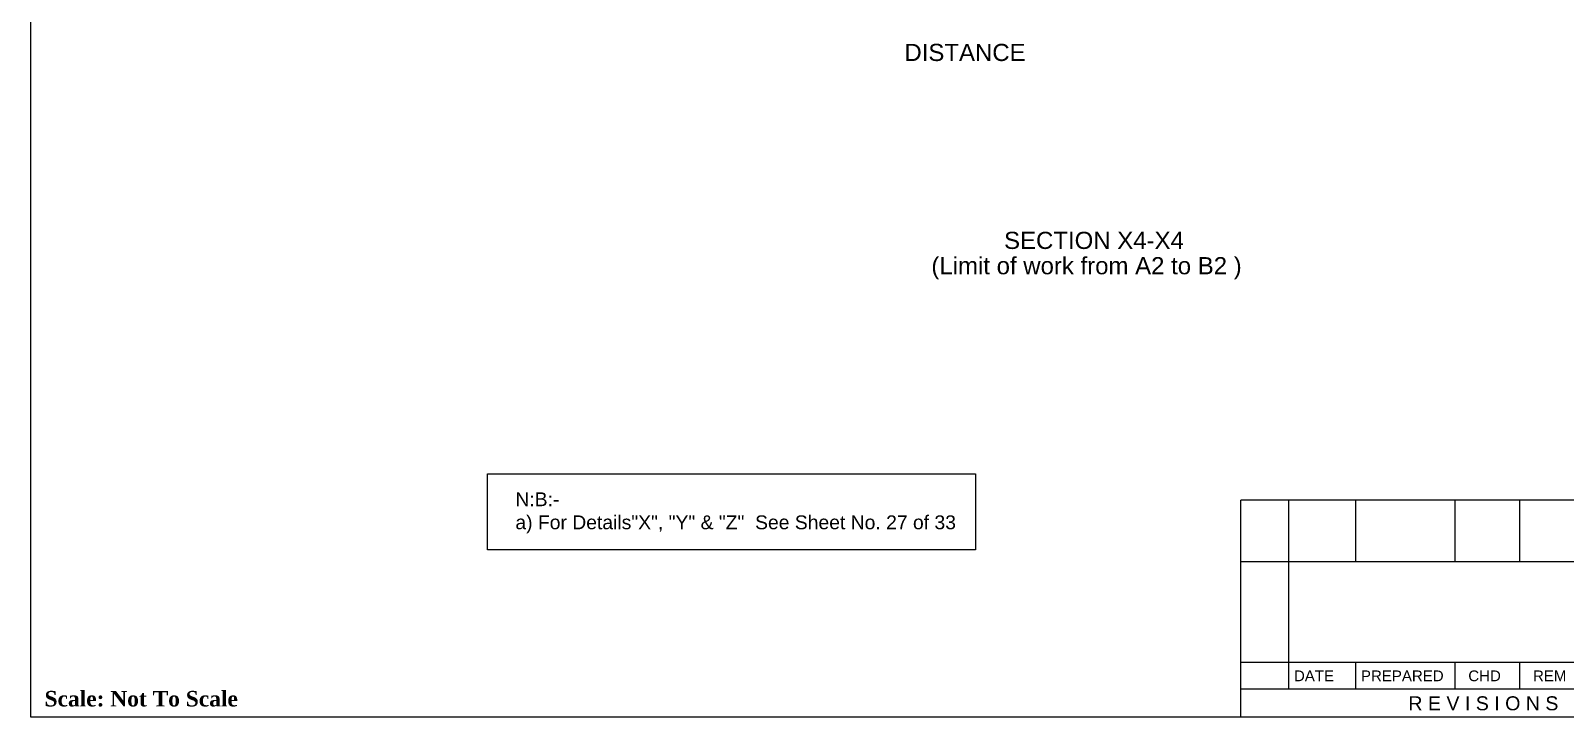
# Model space of a CAD drawing. Header units: inches. Extents: x -885 to 26362, y -28010 to 990.
# Drawn here: x 4168 to 4284.3, y -20489.7 to -20437.7 of the extents above; entities that cross this region are included whole.
import ezdxf
from ezdxf.enums import TextEntityAlignment as Align

# ---------------------------------------------------------------- set-up
doc = ezdxf.new("R2010")
doc.units = ezdxf.units.IN
doc.header["$MEASUREMENT"] = 0
doc.layers.add('LINE', color=7, linetype='Continuous')
doc.styles.get("Standard").update_dxf_attribs({"font": 'arial.ttf'})

msp = doc.modelspace()

# ---------------------------------------------------------------- linework, layer by layer
at = {"color": 0, "lineweight": 20}
msp.add_lwpolyline([(4232.217451, -20440.743412, 0, 0, 0), (4254.203849, -20440.743412, 0.785228, 0, 0), (4255.774306, -20440.743412, 0, 0, 0)], format="xyseb", dxfattribs=at)
at = {"color": 0, "linetype": 'Continuous', "lineweight": -3, "ltscale": 0.5}
msp.add_lwpolyline([(4202.597418, -20471.278195), (4239.567055, -20471.278195), (4239.567055, -20477.044229), (4202.597418, -20477.044229)], close=True, dxfattribs=at)
at = {"layer": 'LINE', "color": 0, "linetype": 'ByBlock', "lineweight": -3, "ltscale": 0.5}
for p, q in [((4296.432831, -20473.267597), (4259.690944, -20473.267597)), ((4259.690944, -20489.731499), (4259.690944, -20473.267597)), ((4263.298265, -20473.267597), (4263.298265, -20487.608898)), ((4268.37491, -20473.267597), (4268.37491, -20477.957114)), ((4275.897495, -20473.267597), (4275.897495, -20477.957114)), ((4280.798173, -20473.267597), (4280.798173, -20477.957114)), ((4296.432831, -20477.957114), (4259.690944, -20477.957114)), ((4296.432831, -20485.569882), (4259.690944, -20485.569882)), ((4268.37491, -20485.569882), (4268.37491, -20487.608898)), ((4275.897495, -20485.569882), (4275.897495, -20487.608898)), ((4280.798173, -20485.569882), (4280.798173, -20487.608898)), ((4296.432831, -20487.608898), (4259.690944, -20487.608898))]:
    msp.add_line(p, q, dxfattribs=at)
at = {"layer": 'LINE', "color": 7, "lineweight": -2, "ltscale": 0.5}
msp.add_lwpolyline([(4167.991614, -20489.731499), (4167.991614, -20366.385219), (4342.420696, -20366.385219), (4342.420696, -20489.731499), (4167.991614, -20489.731499)], close=True, dxfattribs=at)

# ---------------------------------------------------------------- texts
at = {"color": 0, "lineweight": 20}
msp.add_text('DISTANCE', height=1.3, dxfattribs=at).set_placement((4234.192493, -20440.003004))
at = {"color": 0, "lineweight": 20, "char_height": 1.3, "attachment_point": 1}
for s, insert in [('SECTION X4-X4  ', (4241.743216, -20452.943916)), ('(Limit of work from A2 to B2 )', (4236.235515, -20454.862469))]:
    msp.add_mtext(s, dxfattribs=dict(at, insert=insert))
at = {"color": 0, "linetype": 'ByBlock', "lineweight": 30, "ltscale": 0.5, "insert": (4204.715776, -20472.686579), "char_height": 1.04780933, "width": 46.00178369, "attachment_point": 1}
msp.add_mtext('N:B:-\\Pa) For Details"X", "Y" & "Z"  See Sheet No. 27 of 33', dxfattribs=at)
at = {"layer": 'LINE', "color": 0, "linetype": 'ByBlock', "lineweight": -3, "ltscale": 0.5}
for s, p in [('DATE', (4263.706069, -20486.997193)), ('PREPARED', (4268.782713, -20486.997193)), ('CHD', (4276.917003, -20486.997193)), ('REM', (4281.817681, -20486.997193))]:
    msp.add_text(s, height=0.8156065, dxfattribs=at).set_placement(p)
msp.add_text('R E V I S I O N S', height=1.0613003, dxfattribs=at).set_placement((4278.061887, -20489.200849), align=Align.CENTER)
at = {"layer": 'LINE', "color": 7, "lineweight": 20, "ltscale": 0.5, "insert": (4169.041794, -20487.733815), "char_height": 1.17549776, "width": 34.84370937, "attachment_point": 1}
msp.add_mtext('{\\fTimes New Roman|b1|i0|c0|p18;Scale: Not To Scale}', dxfattribs=at)

doc.saveas('drawing.dxf')
